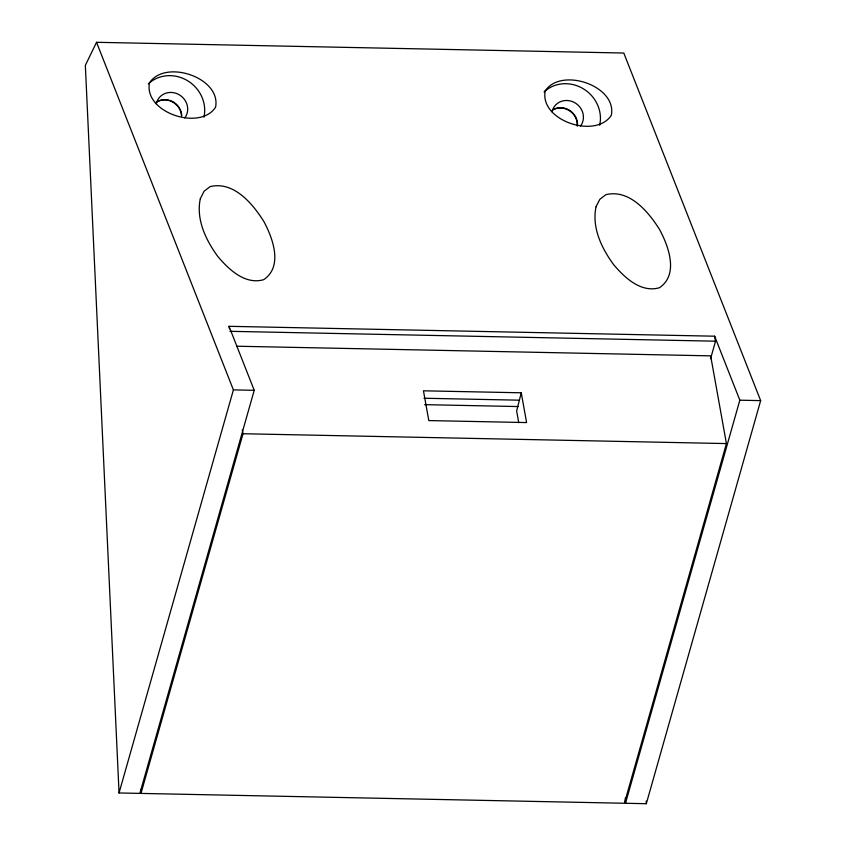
<?xml version="1.0" encoding="UTF-8"?>
<svg xmlns="http://www.w3.org/2000/svg" width="846" height="846" viewBox="0 0 846 846"><rect width="100%" height="100%" fill="white"/><g stroke="black" fill="none" stroke-linecap="round" stroke-linejoin="round"><path stroke-width="1.27" d="M518.735 422.651L516.642 410.966L521.252 392.798L423.455 390.81L428.806 420.578L526.603 422.566L521.252 392.798M625.49 803.277L739.838 400.2L714.637 336.2L229.023 326.313L254.223 390.313L139.876 793.389L119.053 792.966L233.401 389.89L96.529 42.3L623.788 53.034L760.66 400.623L646.312 803.7L625.49 803.277L625.247 798M236.478 346.215L710.651 355.859L726.428 443.579L624.401 803.256L140.975 793.411L243.014 433.734L242.316 429.863M710.555 358.746L715.536 341.192L714.637 336.2M96.529 42.3L85.34 65.385L119.053 792.966M229.922 331.315L715.536 341.192M233.401 389.89L254.223 390.313M739.838 400.2L760.66 400.623M424.005 398.244L519.158 400.179M424.65 404.652L518.344 406.566M243.014 433.734L726.428 443.579M229.023 326.313L229.478 328.808M646.196 801.067L646.312 803.7M140.796 789.455L140.975 793.411M148.314 83.87A33.787 31.577 39.4 0 1 187.463 80.656A33.787 31.577 39.4 0 1 203.939 117.182M156.246 103.751A16.328 15.26 39.4 0 1 178.168 94.192A16.328 15.26 39.4 0 1 184.84 117.943M155.622 102.673A16.328 15.26 39.5 0 1 172.246 101.393A16.328 15.26 39.5 0 1 181.763 115.659M544.052 91.928A33.787 31.577 39.4 0 1 583.201 88.703A33.787 31.577 39.4 0 1 599.677 125.24M551.983 111.809A16.328 15.26 39.4 0 1 573.905 102.25A16.328 15.26 39.4 0 1 580.578 126.001M553.03 109.62A16.328 15.26 39.5 0 1 569.834 110.509A16.328 15.26 39.5 0 1 577.458 125.758M157.039 101.88A16.328 15.26 39.4 0 1 181.509 115.955M552.787 109.927A16.328 15.26 39.4 0 1 569.58 110.815A16.328 15.26 39.4 0 1 577.215 126.054M200.301 198.736C195.902 219.505 205.874 240.179 217.887 256.571C228.875 269.578 245.171 285.028 263.677 279.688C283.315 266.501 272.814 238.149 263.783 221.366C252.531 203.579 233.75 180.928 210.146 186.606L204.098 191.238L200.301 198.736M596.039 206.784C591.64 227.563 601.612 248.238 613.625 264.629C624.612 277.625 640.908 293.076 659.425 287.746C679.052 274.548 668.552 246.197 659.52 229.425C648.279 211.637 629.487 188.975 605.884 194.665L599.846 199.296L596.039 206.784M149.488 82.876C143.598 112.486 199.91 131.363 215.571 107.231C221.472 77.631 165.16 58.744 149.488 82.876M545.226 90.934C539.336 120.534 595.647 139.421 611.32 115.289C617.21 85.679 560.898 66.802 545.226 90.934"/></g></svg>
